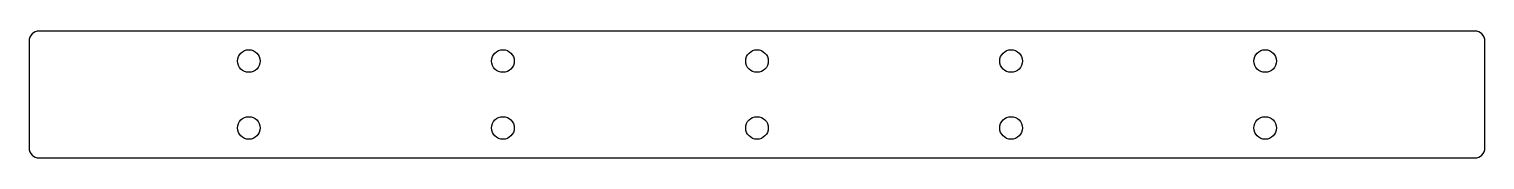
# Model space of a CAD drawing. Header units: millimetres. Extents: x -73 to 73, y -6 to 6.
import ezdxf

# ---------------------------------------------------------------- set-up
doc = ezdxf.new("R2010")
doc.units = ezdxf.units.MM

msp = doc.modelspace()

# ---------------------------------------------------------------- linework, layer by layer
at = {"color": 7, "linetype": 'Continuous', "lineweight": 25}
for p, q in [((71.775, 6.35), (-71.775, 6.35)), ((-72.775, 5.35), (-72.775, -5.35)), ((72.775, -5.35), (72.775, 5.35)), ((-71.775, -6.35), (71.775, -6.35))]:
    msp.add_line(p, q, dxfattribs=at)
for centre in [(-50.8, 3.35), (-25.4, 3.35), (0, 3.35), (25.4, 3.35), (50.8, 3.35), (-50.8, -3.35), (-25.4, -3.35), (0, -3.35), (25.4, -3.35), (50.8, -3.35)]:
    msp.add_circle(centre, 1.13, dxfattribs=at)
for centre, start, end in [((-71.775, 5.35), 90, 180), ((71.775, 5.35), 0, 90), ((-71.775, -5.35), 180, 270), ((71.775, -5.35), 270, 0)]:
    msp.add_arc(centre, 1, start, end, dxfattribs=at)

doc.saveas('drawing.dxf')
